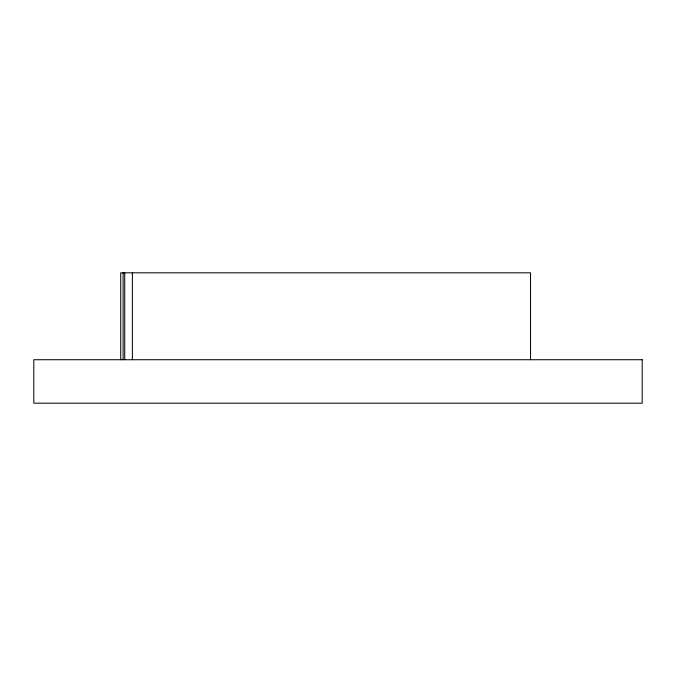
<?xml version="1.0" encoding="UTF-8"?>
<svg xmlns="http://www.w3.org/2000/svg" width="676" height="676" viewBox="0 0 676 676"><rect width="100%" height="100%" fill="white"/><g stroke="black" fill="none" stroke-linecap="round" stroke-linejoin="round"><path stroke-width="1.01" d="M530.533 359.725L530.533 272.817L120.717 272.817L120.717 359.725M132.378 272.817L132.378 359.725M124.722 272.817L124.722 359.725M123.116 272.817L123.116 359.725M642.2 359.725L33.8 359.725L33.8 403.183L642.2 403.183L642.2 359.725"/></g></svg>
